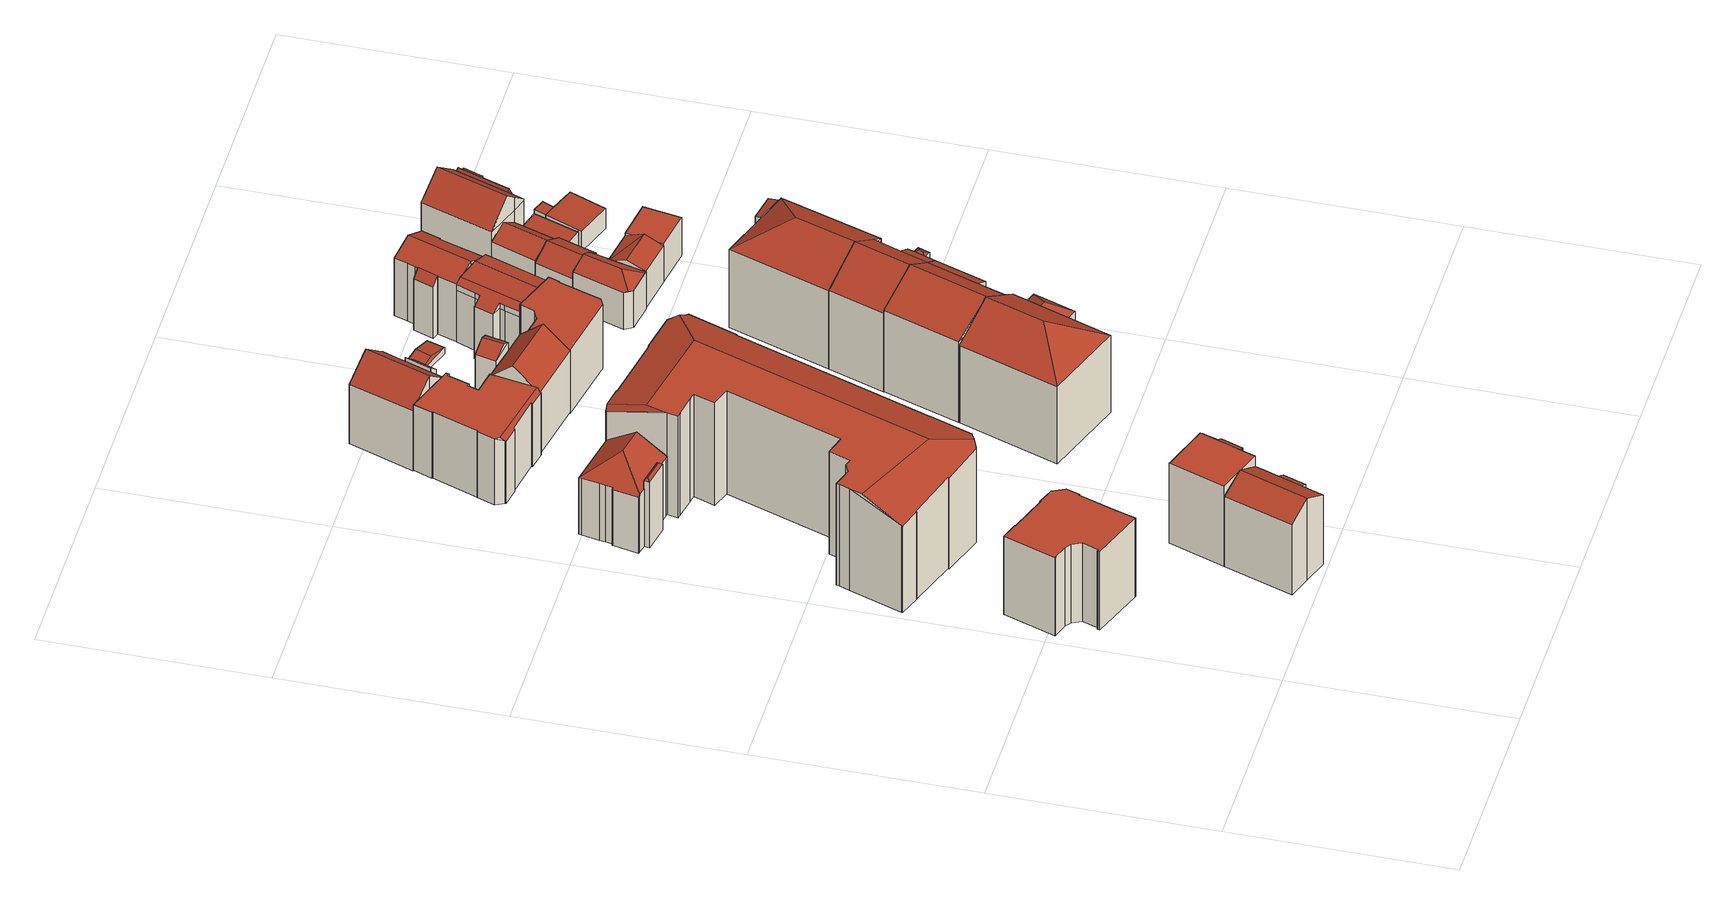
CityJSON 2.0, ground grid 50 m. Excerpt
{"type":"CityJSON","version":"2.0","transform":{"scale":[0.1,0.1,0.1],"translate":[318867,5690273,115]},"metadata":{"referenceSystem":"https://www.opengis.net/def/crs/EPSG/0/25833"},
"CityObjects":{
"building1":{"type":"Building","attributes":{"Dachtyp_tdc":"tdcPolyFlatRoof","Gemeindeschluessel":14713000,"Dachneigung":0,"QualitaetDacherkennung":33,"Geometrietyp2DReferenz":"3000","function":"31001_9998","roofType":"1000","measuredHeight":20.7},"geometry":[{"type":"MultiSurface","lod":"2","boundaries":[[[0,1,2,3]],[[1,4,5,2]],[[4,6,7,5]],[[6,8,9,7]],[[8,10,11,9]],[[10,12,13,11]],[[12,14,15,13]],[[14,16,17,15]],[[16,18,19,17]],[[18,20,21,19]],[[20,22,23,21]],[[22,24,25,23]],[[24,26,27,25]],[[26,28,29,27]],[[28,30,31,29]],[[30,32,33,31]],[[32,34,35,33]],[[34,36,37,35]],[[36,38,39,37]],[[38,40,41,39]],[[40,42,43,41]],[[42,44,45,43]],[[44,0,3,45]],[[44,42,40,38,36,34,32,30,28,26,24,22,20,18,16,14,12,10,8,6,4,1,0]],[[3,2,5,7,9,11,13,15,17,19,21,23,25,27,29,31,33,35,37,39,41,43,45]]],"semantics":{"surfaces":[{"type":"WallSurface"},{"type":"RoofSurface"},{"type":"GroundSurface"}],"values":[0,0,0,0,0,0,0,0,0,0,0,0,0,0,0,0,0,0,0,0,0,0,0,1,2]}}]},
"building2":{"type":"Building","attributes":{"Gemeindeschluessel":14713000,"Geometrietyp2DReferenz":"3000","function":"31001_9998","roofType":"9999"},"children":["building2-1","building2-2"]},
"building2-1":{"type":"BuildingPart","attributes":{"Dachtyp_tdc":"tdcPolyFlatRoof","Dachneigung":27.55,"QualitaetDacherkennung":75,"Geometrietyp2DReferenz":"3000","roofType":"2100","measuredHeight":18.4},"parents":["building2"],"geometry":[{"type":"MultiSurface","lod":"2","boundaries":[[[46,47,48,49]],[[47,50,51,48]],[[50,52,53,51]],[[52,54,55,53]],[[54,52,50,47,46]],[[48,51,53,55,49]],[[49,55,54,46]]],"semantics":{"surfaces":[{"type":"WallSurface"},{"type":"RoofSurface"},{"type":"GroundSurface"},{"type":"ClosureSurface"}],"values":[0,0,0,0,1,2,3]}}]},
"building2-2":{"type":"BuildingPart","attributes":{"Dachtyp_tdc":"tdcGableRoof","Dachneigung":28.04,"QualitaetDacherkennung":82,"Geometrietyp2DReferenz":"3000","roofType":"3100","measuredHeight":21.59},"parents":["building2"],"geometry":[{"type":"MultiSurface","lod":"2","boundaries":[[[54,56,57,55]],[[56,58,59,57]],[[58,60,61,59]],[[60,62,63,61]],[[62,64,65,63]],[[64,66,67,65]],[[66,68,69,67]],[[68,46,49,69]],[[64,62,60,58]],[[58,56,54,46,68,66,64]],[[49,55,57,59,61,63,65,67,69]],[[54,55,49,46]]],"semantics":{"surfaces":[{"type":"WallSurface"},{"type":"RoofSurface"},{"type":"GroundSurface"},{"type":"ClosureSurface"}],"values":[0,0,0,0,0,0,0,0,1,1,2,3]}}]},
"building3":{"type":"Building","attributes":{"Gemeindeschluessel":14713000,"Geometrietyp2DReferenz":"3000","function":"31001_9998","roofType":"9999"},"children":["building3-1","building3-2"]},
"building3-1":{"type":"BuildingPart","attributes":{"Dachtyp_tdc":"tdcPolyFlatRoof","Dachneigung":0,"QualitaetDacherkennung":57,"Geometrietyp2DReferenz":"3000","roofType":"1000","measuredHeight":21.14},"parents":["building3"],"geometry":[{"type":"MultiSurface","lod":"2","boundaries":[[[70,71,72,63]],[[71,73,74,72]],[[73,75,76,77,78,74]],[[79,80,67,81,82,83]],[[80,70,63,67]],[[80,79,75,73,71,70]],[[63,72,74,78,81,67]],[[83,76,75,79]],[[82,81,78,77]],[[82,77,76,83]]],"semantics":{"surfaces":[{"type":"WallSurface"},{"type":"RoofSurface"},{"type":"GroundSurface"},{"type":"ClosureSurface"}],"values":[0,0,0,0,0,1,2,0,3,3]}}]},
"building3-2":{"type":"BuildingPart","attributes":{"Dachtyp_tdc":"tdcFreeFormRoof","Dachneigung":27.36,"QualitaetDacherkennung":42,"Geometrietyp2DReferenz":"3000","roofType":"5000","measuredHeight":20.46},"parents":["building3"],"geometry":[{"type":"MultiSurface","lod":"2","boundaries":[[[77,84,85,78]],[[84,86,87,85]],[[86,88,89,87]],[[88,90,91,89]],[[90,92,93,91]],[[92,94,95,93]],[[94,96,97,95]],[[96,82,81,97]],[[98,76,83,99]],[[99,100,94,92,101,102,103,104,98]],[[77,76,98,104,84]],[[84,104,103,86]],[[86,103,102,88]],[[88,102,101,90]],[[90,101,92]],[[94,100,96]],[[96,100,99,83,82]],[[81,78,85,87,89,91,93,95,97]],[[78,81,82,77]],[[82,83,76,77]]],"semantics":{"surfaces":[{"type":"WallSurface"},{"type":"RoofSurface"},{"type":"GroundSurface"},{"type":"ClosureSurface"}],"values":[0,0,0,0,0,0,0,0,1,1,0,0,0,0,0,0,0,2,3,3]}}]},
"building4":{"type":"Building","attributes":{"Gemeindeschluessel":14713000,"Geometrietyp2DReferenz":"3000","function":"31001_9998","roofType":"9999"},"children":["building4-1","building4-2"]},
"building4-1":{"type":"BuildingPart","attributes":{"Dachtyp_tdc":"tdcHipAndGableRoof","Dachneigung":33.27,"QualitaetDacherkennung":58,"Geometrietyp2DReferenz":"3000","roofType":"5000","measuredHeight":19.42},"parents":["building4"],"geometry":[{"type":"MultiSurface","lod":"2","boundaries":[[[105,106,107,108]],[[106,109,110,107]],[[111,112,113,114]],[[112,115,116,113]],[[115,117,118,116]],[[117,119,120,118]],[[119,121,122,120]],[[121,123,124,122]],[[123,125,126,124]],[[125,127,128,126]],[[127,129,130,128]],[[129,131,132,130]],[[131,133,134,132]],[[133,105,108,134]],[[129,127,125,123,121,119,117,115,112,135]],[[112,111,136,109,106,105,133,135]],[[133,131,129,135]],[[108,107,110,137,114,113,116,118,120,122,124,126,128,130,132,134]],[[136,137,110,109]],[[111,114,137,136]]],"semantics":{"surfaces":[{"type":"WallSurface"},{"type":"RoofSurface"},{"type":"GroundSurface"},{"type":"ClosureSurface"}],"values":[0,0,0,0,0,0,0,0,0,0,0,0,0,0,1,1,1,2,3,3]}}]},
"building4-2":{"type":"BuildingPart","attributes":{"Dachtyp_tdc":"tdcFreeFormRoof","Dachneigung":44.15,"QualitaetDacherkennung":12,"Geometrietyp2DReferenz":"3000","roofType":"5000","measuredHeight":17.94},"parents":["building4"],"geometry":[{"type":"MultiSurface","lod":"2","boundaries":[[[138,110,109]],[[138,139,140,110]],[[139,141,142,140]],[[141,143,144,142]],[[143,145,111,114,144]],[[143,141,146,147]],[[141,139,138,146]],[[138,148,147,146]],[[148,145,143,147]],[[110,140,142,144,114,137]],[[136,111,145,148]],[[136,137,114,111]],[[109,136,148,138]],[[110,137,136,109]]],"semantics":{"surfaces":[{"type":"WallSurface"},{"type":"RoofSurface"},{"type":"GroundSurface"},{"type":"ClosureSurface"}],"values":[0,0,0,0,0,1,1,1,1,2,0,3,0,3]}}]},
"building5":{"type":"Building","attributes":{"name":"Schraderhaus","Dachtyp_tdc":"tdcFreeFormRoof","Gemeindeschluessel":14713000,"Dachneigung":1.92,"QualitaetDacherkennung":31,"Geometrietyp2DReferenz":"3000","function":"31001_9998","roofType":"5000","measuredHeight":27.65},"geometry":[{"type":"MultiSurface","lod":"2","boundaries":[[[149,150,151,152]],[[150,153,154,151]],[[153,155,156,154]],[[155,157,158,156]],[[157,159,160,158]],[[159,161,162,160]],[[161,163,164,162]],[[163,165,166,164]],[[165,167,168,166]],[[167,169,170,168]],[[169,171,172,170]],[[171,173,174,172]],[[173,175,176,174]],[[175,177,178,176]],[[177,179,180,178]],[[179,181,182,180]],[[181,183,184,182]],[[183,185,186,184]],[[185,187,188,186]],[[187,189,190,188]],[[189,191,192,190]],[[191,193,194,192]],[[193,195,196,194]],[[195,197,198,196]],[[197,199,200,198]],[[199,201,202,200]],[[201,203,204,202]],[[203,205,206,204]],[[205,207,208,206]],[[207,209,210,208]],[[209,211,212,210]],[[211,213,214,212]],[[213,215,216,214]],[[215,217,218,216]],[[217,219,220,218]],[[219,221,222,220]],[[221,223,224,222]],[[223,225,226,224]],[[225,227,228,226]],[[227,149,152,228]],[[229,187,185,230,231]],[[232,233,199,197,195,193,191,189,229,231]],[[209,207,205,203,201,233,232,234,235,215,213,211]],[[234,236,153,150,149,227,225,223,221,219,217,235]],[[179,177,175,173,171,169,167,165,163,161,159,157,155,236,234,232,231,230,183,181]],[[217,215,235]],[[155,153,236]],[[185,183,230]],[[189,187,229]],[[201,199,233]],[[152,151,154,156,158,160,162,164,166,168,170,172,174,176,178,180,182,184,186,188,190,192,194,196,198,200,202,204,206,208,210,212,214,216,218,220,222,224,226,228]]],"semantics":{"surfaces":[{"type":"WallSurface"},{"type":"RoofSurface"},{"type":"GroundSurface"}],"values":[0,0,0,0,0,0,0,0,0,0,0,0,0,0,0,0,0,0,0,0,0,0,0,0,0,0,0,0,0,0,0,0,0,0,0,0,0,0,0,0,1,1,1,1,1,0,0,0,0,0,2]}}]},
"building6":{"type":"Building","attributes":{"Dachtyp_tdc":"tdcFreeFormRoof","Gemeindeschluessel":14713000,"Dachneigung":0.686,"QualitaetDacherkennung":40,"Geometrietyp2DReferenz":"3000","function":"31001_9998","roofType":"5000","measuredHeight":17.53},"geometry":[{"type":"MultiSurface","lod":"2","boundaries":[[[237,238,239,240]],[[238,241,242,239]],[[241,243,244,242]],[[243,245,246,244]],[[245,247,248,246]],[[247,249,250,248]],[[249,251,252,250]],[[251,253,254,252]],[[253,255,256,254]],[[255,257,258,256]],[[257,259,260,258]],[[259,261,262,260]],[[261,263,264,262]],[[263,265,266,264]],[[265,267,268,266]],[[267,269,270,268]],[[269,271,272,270]],[[271,273,274,272]],[[273,275,276,274]],[[275,277,278,276]],[[275,273,271,269,267,265,263,261,279,280]],[[281,245,282]],[[279,259,257,255,253,251,249,247,281,282,243,241,238,237,277,280]],[[245,243,282]],[[247,245,281]],[[277,275,280]],[[261,259,279]],[[278,240,239,242,244,246,248,250,252,254,256,258,260,262,264,266,268,270,272,274,276]],[[277,237,240,278]]],"semantics":{"surfaces":[{"type":"WallSurface"},{"type":"RoofSurface"},{"type":"GroundSurface"}],"values":[0,0,0,0,0,0,0,0,0,0,0,0,0,0,0,0,0,0,0,0,1,1,1,0,0,0,0,2,0]}}]},
"building7":{"type":"Building","attributes":{"Gemeindeschluessel":14713000,"Geometrietyp2DReferenz":"3000","function":"31001_9998","roofType":"9999"},"children":["building7-1","building7-2"]},
"building7-1":{"type":"BuildingPart","attributes":{"Dachtyp_tdc":"tdcPolyFlatRoof","Dachneigung":39.67,"QualitaetDacherkennung":71,"Geometrietyp2DReferenz":"3000","roofType":"2100","measuredHeight":16.92},"parents":["building7"],"geometry":[{"type":"MultiSurface","lod":"2","boundaries":[[[283,284,285,286,287]],[[288,289,290,291,292]],[[289,293,294,290]],[[293,283,287,294]],[[293,289,288,295,284,283]],[[287,286,296,291,290,294]],[[297,285,284,295]],[[297,296,286,285]],[[292,297,295,288]],[[292,291,296,297]]],"semantics":{"surfaces":[{"type":"WallSurface"},{"type":"RoofSurface"},{"type":"GroundSurface"},{"type":"ClosureSurface"}],"values":[0,0,0,0,1,2,0,3,0,3]}}]},
"building7-2":{"type":"BuildingPart","attributes":{"Dachtyp_tdc":"tdcGableRoof","Dachneigung":39.26,"QualitaetDacherkennung":63,"Geometrietyp2DReferenz":"3000","roofType":"3100","measuredHeight":20.82},"parents":["building7"],"geometry":[{"type":"MultiSurface","lod":"2","boundaries":[[[298,299,300,301]],[[299,302,303,300]],[[302,304,305,303]],[[304,306,291,305]],[[306,292,291]],[[285,307,308,286]],[[307,309,310,308]],[[309,311,312,310]],[[311,313,314,312]],[[313,315,316,314]],[[315,298,301,316]],[[311,309,307,285,297,292,306,304,302,299,298]],[[298,315,313,311]],[[301,300,303,305,291,296,286,308,310,312,314,316]],[[296,291,292,297]],[[285,286,296,297]]],"semantics":{"surfaces":[{"type":"WallSurface"},{"type":"RoofSurface"},{"type":"GroundSurface"},{"type":"ClosureSurface"}],"values":[0,0,0,0,0,0,0,0,0,0,0,1,1,2,3,3]}}]},
"building8":{"type":"Building","attributes":{"Dachtyp_tdc":"tdcFreeFormRoof","Gemeindeschluessel":14713000,"Dachneigung":39.76,"QualitaetDacherkennung":45,"Geometrietyp2DReferenz":"3000","function":"31001_9998","roofType":"5000","measuredHeight":21.15},"geometry":[{"type":"MultiSurface","lod":"2","boundaries":[[[317,318,319,320]],[[318,321,322,319]],[[321,323,324,322]],[[323,325,326,324]],[[325,327,328,326]],[[327,329,330,328]],[[329,331,332,330]],[[331,333,334,332]],[[333,317,320,334]],[[335,336,318,317]],[[337,338,339,340,341,342,343,336,335]],[[318,336,343,321]],[[321,343,342,323]],[[323,342,341,325]],[[325,341,340,327]],[[327,340,339,329]],[[329,339,338,331]],[[331,338,337,333]],[[333,337,335,317]],[[320,319,322,324,326,328,330,332,334]]],"semantics":{"surfaces":[{"type":"WallSurface"},{"type":"RoofSurface"},{"type":"GroundSurface"}],"values":[0,0,0,0,0,0,0,0,0,1,1,0,0,0,0,0,0,0,0,2]}}]},
"building9":{"type":"Building","attributes":{"Dachtyp_tdc":"tdcGableRoof","Gemeindeschluessel":14713000,"Dachneigung":28.34,"QualitaetDacherkennung":38,"Geometrietyp2DReferenz":"3000","function":"31001_9998","roofType":"3100","measuredHeight":19.61},"geometry":[{"type":"MultiSurface","lod":"2","boundaries":[[[344,345,346,347]],[[345,348,349,346]],[[348,350,351,349]],[[350,344,347,351]],[[348,345,352]],[[344,350,353]],[[345,344,353,352]],[[350,348,352,353]],[[347,346,349,351]]],"semantics":{"surfaces":[{"type":"WallSurface"},{"type":"RoofSurface"},{"type":"GroundSurface"}],"values":[0,0,0,0,0,0,1,1,2]}}]},
"building10":{"type":"Building","attributes":{"name":"125. Schule","Gemeindeschluessel":14713000,"Geometrietyp2DReferenz":"3000","function":"31001_3021","roofType":"9999"},"children":["building10-1","building10-2","building10-3"]},
"building10-1":{"type":"BuildingPart","attributes":{"Dachtyp_tdc":"tdcGableRoof","Dachneigung":26.14,"QualitaetDacherkennung":49,"Geometrietyp2DReferenz":"3000","roofType":"3100","measuredHeight":26.4},"parents":["building10"],"geometry":[{"type":"MultiSurface","lod":"2","boundaries":[[[354,355,356,357,358]],[[359,360,361,362,363]],[[360,364,365,361]],[[360,359,366,367,368]],[[369,370,371,368,367,372]],[[360,368,371,364]],[[354,373,370,369,355]],[[365,358,357,362,361]],[[358,365,364,354]],[[363,374,359]],[[363,362,357,356]],[[363,356,355,374]],[[373,371,370]],[[364,371,373,354]],[[374,366,359]],[[355,369,372,367,366,374]]],"semantics":{"surfaces":[{"type":"WallSurface"},{"type":"RoofSurface"},{"type":"GroundSurface"},{"type":"ClosureSurface"}],"values":[0,0,0,1,1,0,0,2,3,0,3,3,0,3,0,3]}}]},
"building10-2":{"type":"BuildingPart","attributes":{"Dachtyp_tdc":"tdcPolyFlatRoof","Dachneigung":27.34,"QualitaetDacherkennung":75,"Geometrietyp2DReferenz":"3000","roofType":"2100","measuredHeight":22.19},"parents":["building10"],"geometry":[{"type":"MultiSurface","lod":"2","boundaries":[[[375,373,354,358,376]],[[371,377,378,365,364]],[[377,375,376,378]],[[377,371,373,375]],[[376,358,365,378]],[[364,365,358,354]],[[371,364,354,373]]],"semantics":{"surfaces":[{"type":"WallSurface"},{"type":"RoofSurface"},{"type":"GroundSurface"},{"type":"ClosureSurface"}],"values":[0,0,0,1,2,3,3]}}]},
"building10-3":{"type":"BuildingPart","attributes":{"Dachtyp_tdc":"tdcFreeFormRoof","Dachneigung":31.64,"QualitaetDacherkennung":58,"Geometrietyp2DReferenz":"3000","roofType":"5000","measuredHeight":26.5},"parents":["building10"],"geometry":[{"type":"MultiSurface","lod":"2","boundaries":[[[379,380,381,382]],[[380,383,384,381]],[[383,363,362,384]],[[356,385,386,357]],[[385,379,382,386]],[[363,383,380,387,388,366,374]],[[387,380,379]],[[388,387,379,385,369,372,367]],[[356,355,369,385]],[[382,381,384,362,357,386]],[[356,357,362,363]],[[388,367,366]],[[374,355,356,363]],[[355,374,366,367,372,369]]],"semantics":{"surfaces":[{"type":"WallSurface"},{"type":"RoofSurface"},{"type":"GroundSurface"},{"type":"ClosureSurface"}],"values":[0,0,0,0,0,1,1,1,0,2,3,0,3,3]}}]},
"building11":{"type":"Building","attributes":{"Dachtyp_tdc":"tdcPolyFlatRoof","Gemeindeschluessel":14713000,"Dachneigung":0,"QualitaetDacherkennung":28,"Geometrietyp2DReferenz":"3000","function":"31001_9998","roofType":"1000","measuredHeight":16.68},"geometry":[{"type":"MultiSurface","lod":"2","boundaries":[[[389,390,391,392]],[[390,393,394,391]],[[393,395,396,394]],[[395,397,398,396]],[[397,399,400,398]],[[399,401,402,400]],[[401,403,404,402]],[[403,405,406,404]],[[405,407,408,406]],[[407,409,410,408]],[[409,411,412,410]],[[411,413,414,412]],[[413,415,416,414]],[[415,417,418,416]],[[417,389,392,418]],[[417,415,413,411,409,407,405,403,401,399,397,395,393,390,389]],[[392,391,394,396,398,400,402,404,406,408,410,412,414,416,418]]],"semantics":{"surfaces":[{"type":"WallSurface"},{"type":"RoofSurface"},{"type":"GroundSurface"}],"values":[0,0,0,0,0,0,0,0,0,0,0,0,0,0,0,1,2]}}]},
"building12":{"type":"Building","attributes":{"Dachtyp_tdc":"tdcHipAndGableRoof","Gemeindeschluessel":14713000,"Dachneigung":13.65,"QualitaetDacherkennung":42,"Geometrietyp2DReferenz":"3000","function":"31001_9998","roofType":"5000","measuredHeight":2.48},"geometry":[{"type":"MultiSurface","lod":"2","boundaries":[[[419,420,421,422]],[[420,423,424,421]],[[423,425,426,424]],[[425,419,422,426]],[[423,420,427]],[[419,425,428]],[[420,419,428,427]],[[425,423,427,428]],[[422,421,424,426]]],"semantics":{"surfaces":[{"type":"WallSurface"},{"type":"RoofSurface"},{"type":"GroundSurface"}],"values":[0,0,0,0,1,0,1,1,2]}}]},
"building13":{"type":"Building","attributes":{"name":"125. Schule","Dachtyp_tdc":"tdcFreeFormRoof","Gemeindeschluessel":14713000,"Dachneigung":28.66,"QualitaetDacherkennung":83,"Geometrietyp2DReferenz":"3000","function":"31001_3021","roofType":"5000","measuredHeight":6.6},"geometry":[{"type":"MultiSurface","lod":"2","boundaries":[[[429,430,431,432]],[[430,433,434,431]],[[433,435,436,434]],[[435,429,432,436]],[[437,438,435,433]],[[437,433,430]],[[438,437,430,429]],[[438,429,435]],[[432,431,434,436]]],"semantics":{"surfaces":[{"type":"WallSurface"},{"type":"RoofSurface"},{"type":"GroundSurface"}],"values":[0,0,0,0,1,1,1,1,2]}}]},
"building14":{"type":"Building","attributes":{"name":"Wilhelm-Busch-Schule","Gemeindeschluessel":14713000,"Geometrietyp2DReferenz":"3000","function":"31001_3021","roofType":"9999"},"children":["building14-1","building14-2","building14-3","building14-4","building14-5"]},
"building14-1":{"type":"BuildingPart","attributes":{"Dachtyp_tdc":"tdcFreeFormRoof","Dachneigung":19.05,"QualitaetDacherkennung":22,"Geometrietyp2DReferenz":"3000","roofType":"5000","measuredHeight":20.87},"parents":["building14"],"geometry":[{"type":"MultiSurface","lod":"2","boundaries":[[[439,440,441,442]],[[440,443,444,441]],[[443,445,446,444]],[[447,445,443]],[[448,447,443,440]],[[448,440,439]],[[447,448,439,445]],[[442,441,444,446]],[[442,446,445,439]]],"semantics":{"surfaces":[{"type":"WallSurface"},{"type":"RoofSurface"},{"type":"GroundSurface"},{"type":"ClosureSurface"}],"values":[0,0,0,1,1,1,1,2,3]}}]},
"building14-2":{"type":"BuildingPart","attributes":{"Dachtyp_tdc":"tdcPolyFlatRoof","Dachneigung":17.62,"QualitaetDacherkennung":56,"Geometrietyp2DReferenz":"3000","roofType":"2100","measuredHeight":20.85},"parents":["building14"],"geometry":[{"type":"MultiSurface","lod":"2","boundaries":[[[449,450,451,452,453]],[[450,454,455,451]],[[454,456,457,458,455]],[[456,454,450,449]],[[452,451,455,458]],[[453,457,456,449]],[[453,452,458,457]]],"semantics":{"surfaces":[{"type":"WallSurface"},{"type":"RoofSurface"},{"type":"GroundSurface"},{"type":"ClosureSurface"}],"values":[0,0,0,1,2,0,3]}}]},
"building14-3":{"type":"BuildingPart","attributes":{"Dachtyp_tdc":"tdcGableRoof","Dachneigung":30.92,"QualitaetDacherkennung":77,"Geometrietyp2DReferenz":"3000","roofType":"3100","measuredHeight":26.82},"parents":["building14"],"geometry":[{"type":"MultiSurface","lod":"2","boundaries":[[[459,460,461,462]],[[460,463,464,465,461]],[[466,467,468,469,470]],[[471,472,473,474,475]],[[460,474,473,463]],[[459,475,474,460]],[[466,472,471,467]],[[468,462,461,465,469]],[[462,468,467,459]],[[476,464,463]],[[470,469,465,464]],[[470,464,476,466]],[[467,471,475,459]],[[473,472,477,476,463]],[[466,476,477,472]]],"semantics":{"surfaces":[{"type":"WallSurface"},{"type":"RoofSurface"},{"type":"GroundSurface"},{"type":"ClosureSurface"}],"values":[0,0,0,1,1,0,0,2,3,0,3,3,3,0,3]}}]},
"building14-4":{"type":"BuildingPart","attributes":{"Dachtyp_tdc":"tdcPolyFlatRoof","Dachneigung":27.33,"QualitaetDacherkennung":81,"Geometrietyp2DReferenz":"3000","roofType":"2100","measuredHeight":22.42},"parents":["building14"],"geometry":[{"type":"MultiSurface","lod":"2","boundaries":[[[471,478,479,468,467]],[[478,480,442,479]],[[480,439,442]],[[481,377,482,446,445]],[[377,475,459,462,482]],[[377,481,480,478,471,475]],[[462,468,479,442,446,482]],[[467,468,462,459]],[[471,467,459,475]],[[445,439,480,481]],[[445,446,442,439]]],"semantics":{"surfaces":[{"type":"WallSurface"},{"type":"RoofSurface"},{"type":"GroundSurface"},{"type":"ClosureSurface"}],"values":[0,0,0,0,0,1,2,3,3,0,3]}}]},
"building14-5":{"type":"BuildingPart","attributes":{"Dachtyp_tdc":"tdcFreeFormRoof","Dachneigung":31.74,"QualitaetDacherkennung":64,"Geometrietyp2DReferenz":"3000","roofType":"5000","measuredHeight":26.76},"parents":["building14"],"geometry":[{"type":"MultiSurface","lod":"2","boundaries":[[[457,483,484,458]],[[483,485,486,484]],[[485,470,469,486]],[[464,487,488,465]],[[487,453,452,488]],[[489,477,472,485,483]],[[483,457,453,487,489]],[[477,489,487,464,476]],[[485,472,466,470]],[[458,484,486,469,465,488,452]],[[465,469,470,464]],[[458,452,453,457]],[[470,466,476,464]],[[466,472,477,476]]],"semantics":{"surfaces":[{"type":"WallSurface"},{"type":"RoofSurface"},{"type":"GroundSurface"},{"type":"ClosureSurface"}],"values":[0,0,0,0,0,1,1,1,0,2,3,3,3,3]}}]},
"building15":{"type":"Building","attributes":{"Dachtyp_tdc":"tdcFreeFormRoof","Gemeindeschluessel":14713000,"Dachneigung":4.73,"QualitaetDacherkennung":77,"Geometrietyp2DReferenz":"3000","function":"31001_9998","roofType":"5000","measuredHeight":16.73},"geometry":[{"type":"MultiSurface","lod":"2","boundaries":[[[490,491,492,493]],[[491,494,495,492]],[[494,496,497,495]],[[496,498,499,497]],[[498,500,501,499]],[[500,502,503,501]],[[502,504,505,503]],[[504,506,507,505]],[[506,508,509,507]],[[508,510,511,509]],[[510,512,513,511]],[[512,514,515,513]],[[514,516,517,515]],[[516,518,519,517]],[[518,520,521,519]],[[520,522,523,521]],[[522,524,525,523]],[[524,526,527,525]],[[526,490,493,527]],[[528,529,530,531,532,533,534,496,494,535,536,537,538]],[[539,540,541,542,543,544]],[[545,541,540,528,538]],[[522,545,538,524]],[[520,542,541,545,522]],[[514,539,544,516]],[[516,544,543,518]],[[518,543,542,520]],[[512,540,539,514]],[[510,528,540,512]],[[524,538,537,526]],[[526,537,536,490]],[[490,536,535,491]],[[491,535,494]],[[498,534,533,500]],[[496,534,498]],[[500,533,532,502]],[[502,532,531,504]],[[504,531,530,506]],[[506,530,529,508]],[[508,529,528,510]],[[493,492,495,497,499,501,503,505,507,509,511,513,515,517,519,521,523,525,527]]],"semantics":{"surfaces":[{"type":"WallSurface"},{"type":"RoofSurface"},{"type":"GroundSurface"}],"values":[0,0,0,0,0,0,0,0,0,0,0,0,0,0,0,0,0,0,0,1,1,1,0,0,0,0,0,0,0,0,0,0,0,0,0,0,0,0,0,0,2]}}]},
"building16":{"type":"Building","attributes":{"Dachtyp_tdc":"tdcFreeFormRoof","Gemeindeschluessel":14713000,"Dachneigung":25.07,"QualitaetDacherkennung":60,"Geometrietyp2DReferenz":"3000","function":"31001_9998","roofType":"5000","measuredHeight":11.61},"geometry":[{"type":"MultiSurface","lod":"2","boundaries":[[[546,547,548,549]],[[547,550,551,548]],[[550,552,553,551]],[[552,554,555,553]],[[554,556,557,555]],[[556,558,559,557]],[[558,546,549,559]],[[547,560,561,562]],[[558,556,554,563,561,560,546]],[[561,563,552,550,562]],[[547,546,560]],[[554,552,563]],[[550,547,562]],[[549,548,551,553,555,557,559]]],"semantics":{"surfaces":[{"type":"WallSurface"},{"type":"RoofSurface"},{"type":"GroundSurface"}],"values":[0,0,0,0,0,0,0,1,1,1,0,0,0,2]}}]},
"building17":{"type":"Building","attributes":{"Gemeindeschluessel":14713000,"Geometrietyp2DReferenz":"3000","function":"31001_9998","roofType":"9999"},"children":["building17-1","building17-2"]},
"building17-1":{"type":"BuildingPart","attributes":{"Dachtyp_tdc":"tdcGableRoof","Dachneigung":25.26,"QualitaetDacherkennung":75,"Geometrietyp2DReferenz":"3000","roofType":"3100","measuredHeight":17.7},"parents":["building17"],"geometry":[{"type":"MultiSurface","lod":"2","boundaries":[[[564,565,566,567]],[[565,568,569,566]],[[568,570,571,569]],[[570,572,573,571]],[[572,574,575,573]],[[574,576,577,575]],[[576,578,579,577]],[[578,580,581,579]],[[580,582,583,581]],[[584,585,586,587]],[[585,588,589,586]],[[588,590,591,589]],[[590,592,593,591]],[[592,594,595,593]],[[594,596,597,595]],[[596,598,599,597]],[[598,564,567,599]],[[594,592,590,588,585,584,582,580,578,576]],[[576,574,572,570,568,565,564,598,596,594]],[[567,566,569,571,573,575,577,579,581,583,587,586,589,591,593,595,597,599]],[[587,583,582,584]]],"semantics":{"surfaces":[{"type":"WallSurface"},{"type":"RoofSurface"},{"type":"GroundSurface"},{"type":"ClosureSurface"}],"values":[0,0,0,0,0,0,0,0,0,0,0,0,0,0,0,0,0,1,1,2,3]}}]},
"building17-2":{"type":"BuildingPart","attributes":{"Dachtyp_tdc":"tdcPolyFlatRoof","Dachneigung":47.22,"QualitaetDacherkennung":54,"Geometrietyp2DReferenz":"3000","roofType":"2100","measuredHeight":15.46},"parents":["building17"],"geometry":[{"type":"MultiSurface","lod":"2","boundaries":[[[600,601,586,602]],[[601,603,584,587,586]],[[604,605,606,583,582]],[[605,600,602,606]],[[605,604,603,601,600]],[[602,586,587,583,606]],[[604,582,584,603]],[[582,583,587,584]]],"semantics":{"surfaces":[{"type":"WallSurface"},{"type":"RoofSurface"},{"type":"GroundSurface"},{"type":"ClosureSurface"}],"values":[0,0,0,0,1,2,0,3]}}]},
"building18":{"type":"Building","attributes":{"Dachtyp_tdc":"tdcFreeFormRoof","Gemeindeschluessel":14713000,"Dachneigung":21.92,"QualitaetDacherkennung":62,"Geometrietyp2DReferenz":"3000","function":"31001_9998","roofType":"5000","measuredHeight":11.35},"geometry":[{"type":"MultiSurface","lod":"2","boundaries":[[[607,608,609,610]],[[608,611,612,609]],[[611,613,614,612]],[[613,607,610,614]],[[607,615,608]],[[615,607,616]],[[611,615,616,613]],[[611,608,615]],[[607,613,616]],[[610,609,612,614]]],"semantics":{"surfaces":[{"type":"WallSurface"},{"type":"RoofSurface"},{"type":"GroundSurface"}],"values":[0,0,0,0,1,1,1,0,0,2]}}]},
"building19":{"type":"Building","attributes":{"Dachtyp_tdc":"tdcGableRoof","Gemeindeschluessel":14713000,"Dachneigung":35.87,"QualitaetDacherkennung":48,"Geometrietyp2DReferenz":"3000","function":"31001_9998","roofType":"3100","measuredHeight":11.04},"geometry":[{"type":"MultiSurface","lod":"2","boundaries":[[[617,618,619,620]],[[618,621,622,619]],[[621,623,624,622]],[[623,625,626,624]],[[625,627,628,626]],[[627,629,630,628]],[[629,617,620,630]],[[625,623,621,618,617]],[[617,629,627,625]],[[620,619,622,624,626,628,630]]],"semantics":{"surfaces":[{"type":"WallSurface"},{"type":"RoofSurface"},{"type":"GroundSurface"}],"values":[0,0,0,0,0,0,0,1,1,2]}}]},
"building20":{"type":"Building","attributes":{"Dachtyp_tdc":"tdcGableRoof","Gemeindeschluessel":14713000,"Dachneigung":35.56,"QualitaetDacherkennung":53,"Geometrietyp2DReferenz":"3000","function":"31001_9998","roofType":"3100","measuredHeight":10.99},"geometry":[{"type":"MultiSurface","lod":"2","boundaries":[[[631,632,633,634]],[[632,635,636,633]],[[635,637,638,636]],[[637,631,634,638]],[[635,632,639]],[[631,637,640]],[[632,631,640,639]],[[637,635,639,640]],[[634,633,636,638]]],"semantics":{"surfaces":[{"type":"WallSurface"},{"type":"RoofSurface"},{"type":"GroundSurface"}],"values":[0,0,0,0,0,0,1,1,2]}}]},
"building21":{"type":"Building","attributes":{"Dachtyp_tdc":"tdcPolyFlatRoof","Gemeindeschluessel":14713000,"Dachneigung":0,"QualitaetDacherkennung":69,"Geometrietyp2DReferenz":"3000","function":"31001_9998","roofType":"1000","measuredHeight":10.15},"geometry":[{"type":"MultiSurface","lod":"2","boundaries":[[[641,642,612,643]],[[642,644,609,612]],[[644,645,646,609]],[[645,647,648,646]],[[647,641,643,648]],[[647,645,644,642,641]],[[643,612,609,646,648]]],"semantics":{"surfaces":[{"type":"WallSurface"},{"type":"RoofSurface"},{"type":"GroundSurface"}],"values":[0,0,0,0,0,1,2]}}]},
"building22":{"type":"Building","attributes":{"Dachtyp_tdc":"tdcPolyFlatRoof","Gemeindeschluessel":14713000,"Dachneigung":5.67,"QualitaetDacherkennung":67,"Geometrietyp2DReferenz":"3000","function":"31001_9998","roofType":"2100","measuredHeight":4.86},"geometry":[{"type":"MultiSurface","lod":"2","boundaries":[[[649,650,651,652]],[[650,653,654,651]],[[653,655,656,654]],[[655,657,658,656]],[[657,649,652,658]],[[657,655,653,650,649]],[[652,651,654,656,658]]],"semantics":{"surfaces":[{"type":"WallSurface"},{"type":"RoofSurface"},{"type":"GroundSurface"}],"values":[0,0,0,0,0,1,2]}}]},
"building23":{"type":"Building","attributes":{"Gemeindeschluessel":14713000,"Geometrietyp2DReferenz":"3000","function":"31001_9998","roofType":"9999"},"children":["building23-1","building23-2","building23-3"]},
"building23-1":{"type":"BuildingPart","attributes":{"Dachtyp_tdc":"tdcGableRoof","Dachneigung":42.86,"QualitaetDacherkennung":58,"Geometrietyp2DReferenz":"3000","roofType":"3100","measuredHeight":17.01},"parents":["building23"],"geometry":[{"type":"MultiSurface","lod":"2","boundaries":[[[659,660,661,662]],[[662,661,663,664]],[[665,666,667,668]],[[669,670,666,665]],[[668,667,660,659]],[[664,663,670,669]],[[671,672,673,674,675,676]],[[669,665,672,671,677]],[[665,668,673,672]],[[668,659,674,673]],[[659,662,675,674]],[[662,664,678,676,675]],[[670,663,661,660,667,666]],[[677,678,664,669]],[[677,671,676,678]]],"semantics":{"surfaces":[{"type":"RoofSurface"},{"type":"WallSurface"},{"type":"GroundSurface"},{"type":"ClosureSurface"}],"values":[0,1,1,1,1,1,2,1,1,1,1,1,0,1,3]}}]},
"building23-2":{"type":"BuildingPart","attributes":{"Dachtyp_tdc":"tdcPolyFlatRoof","Dachneigung":11.38,"QualitaetDacherkennung":64,"Geometrietyp2DReferenz":"3000","roofType":"2100","measuredHeight":10.29},"parents":["building23"],"geometry":[{"type":"MultiSurface","lod":"2","boundaries":[[[679,680,681,682]],[[680,683,684,681]],[[683,685,686,684]],[[687,679,682,688]],[[687,685,683,680,679]],[[682,681,684,686,688]],[[688,686,685,687]]],"semantics":{"surfaces":[{"type":"WallSurface"},{"type":"RoofSurface"},{"type":"GroundSurface"},{"type":"ClosureSurface"}],"values":[0,0,0,0,1,2,3]}}]},
"building23-3":{"type":"BuildingPart","attributes":{"Dachtyp_tdc":"tdcFreeFormRoof","Dachneigung":70.08,"QualitaetDacherkennung":25,"Geometrietyp2DReferenz":"3000","roofType":"5000","measuredHeight":12.51},"parents":["building23"],"geometry":[{"type":"MultiSurface","lod":"2","boundaries":[[[678,689,687,688,676]],[[690,677,671,691]],[[692,677,690]],[[693,692,690,689]],[[693,689,678]],[[692,693,678,677]],[[676,688,686,691,671]],[[691,686,685,687,689,690]],[[686,688,687,685]],[[676,671,677,678]]],"semantics":{"surfaces":[{"type":"WallSurface"},{"type":"RoofSurface"},{"type":"GroundSurface"},{"type":"ClosureSurface"}],"values":[0,0,1,1,1,1,2,0,3,3]}}]},
"building24":{"type":"Building","attributes":{"Gemeindeschluessel":14713000,"Geometrietyp2DReferenz":"3000","function":"31001_9998","roofType":"9999"},"children":["building24-1","building24-2"]},
"building24-1":{"type":"BuildingPart","attributes":{"Dachtyp_tdc":"tdcPolyFlatRoof","Dachneigung":2.85,"QualitaetDacherkennung":83,"Geometrietyp2DReferenz":"3000","roofType":"2100","measuredHeight":5.66},"parents":["building24"],"geometry":[{"type":"MultiSurface","lod":"2","boundaries":[[[694,695,696,697]],[[695,698,699,696]],[[698,700,701,699]],[[700,702,703,701]],[[704,694,697,705]],[[704,702,700,698,695,694]],[[697,696,699,701,703,705]],[[704,705,703,702]]],"semantics":{"surfaces":[{"type":"WallSurface"},{"type":"RoofSurface"},{"type":"GroundSurface"},{"type":"ClosureSurface"}],"values":[0,0,0,0,0,1,2,3]}}]},
"building24-2":{"type":"BuildingPart","attributes":{"Dachtyp_tdc":"tdcPolyFlatRoof","Dachneigung":3.67,"QualitaetDacherkennung":60,"Geometrietyp2DReferenz":"3000","roofType":"2100","measuredHeight":5.84},"parents":["building24"],"geometry":[{"type":"MultiSurface","lod":"2","boundaries":[[[706,704,705,707]],[[702,708,709,703]],[[708,706,707,709]],[[708,702,704,706]],[[707,705,703,709]],[[704,702,703,705]]],"semantics":{"surfaces":[{"type":"WallSurface"},{"type":"RoofSurface"},{"type":"GroundSurface"},{"type":"ClosureSurface"}],"values":[0,0,0,1,2,3]}}]}
},
"vertices":[
[185,392,224],[172,353,224],[172,353,17],[185,392,17],[170,354,224],[170,354,17],[49,397,224],[49,397,17],[50,401,224],[50,401,17],[51,403,224],[51,403,17],[55,402,224],[55,402,17],[68,438,224],[68,438,17],[57,460,224],[57,460,17],[44,469,224],[44,469,17],[11,480,224],[11,480,17],[8,481,224],[8,481,17],[49,599,224],[49,599,17],[49,600,224],[49,600,17],[88,586,224],[88,586,17],[88,585,224],[88,585,17],[176,554,224],[176,554,17],[176,556,224],[176,556,17],[214,542,224],[214,542,17],[228,513,224],[228,513,17],[218,483,224],[218,483,17],[216,484,224],[216,484,17],[184,392,224],[184,392,17],
[415,152,202],[401,111,202],[401,111,18],[415,152,18],[417,105,193],[417,105,18],[399,53,193],[399,53,18],[382,57,202],[382,57,18],
[364,7,202],[364,7,18],[308,26,234],[308,26,18],[254,44,203],[254,44,18],[309,201,203],[309,201,18],[363,182,234],[363,182,18],[419,164,202],[419,164,18],[418,161,202],[418,161,18],
[309,201,229],[354,329,229],[354,329,18],[358,327,229],[358,327,18],[464,291,229],[464,291,220],[464,291,212],[464,291,18],[433,204,229],[419,164,229],[433,204,18],[433,204,212],[433,204,220],
[473,288,212],[473,288,18],[471,284,212],[471,284,18],[462,254,212],[462,254,18],[472,251,212],[472,251,18],[476,249,212],[476,249,18],[458,200,212],[458,200,18],[448,200,212],[448,200,18],[469,290,223],[438,203,223],[448,200,217],[472,251,214],[462,254,220],[471,284,220],[473,288,220],
[195,1345,167],[189,1346,167],[189,1346,15],[195,1345,15],[146,1354,166],[146,1354,15],[83,1365,166],[63,1369,166],[63,1369,15],[83,1365,15],[58,1370,163],[58,1370,15],[69,1427,162],[69,1427,15],[69,1429,162],[69,1429,15],[74,1429,165],[74,1429,15],[77,1445,165],[77,1445,15],[79,1458,165],[79,1458,15],[87,1498,164],[87,1498,15],[88,1504,164],[88,1504,15],[220,1479,164],[220,1479,15],[207,1412,209],[207,1412,15],[143,1424,209],[83,1366,166],[83,1366,15],
[146,1354,188],[145,1347,188],[145,1347,15],[143,1341,188],[143,1341,15],[81,1353,188],[81,1353,15],[83,1365,188],[138,1349,194],[89,1358,194],[83,1366,188],
[9,802,241],[9,803,241],[9,803,13],[9,802,13],[9,804,242],[9,804,13],[51,924,282],[51,924,13],[60,948,282],[60,948,13],[62,955,282],[62,955,13],[103,941,283],[103,941,13],[121,951,284],[121,951,13],[138,945,284],[138,945,13],[155,994,284],[155,994,13],[197,980,286],[197,980,13],[289,1244,286],[289,1244,13],[247,1258,284],[247,1258,13],[264,1307,284],[264,1307,13],[247,1310,284],[247,1310,13],[200,1319,282],[200,1319,13],[190,1321,282],[190,1321,13],[195,1345,282],[195,1345,13],[220,1479,239],[220,1479,13],[220,1481,238],[220,1481,13],[270,1472,254],[270,1472,13],[270,1470,254],[270,1470,13],[422,1441,258],[422,1441,13],[422,1443,258],[422,1443,13],[511,1425,260],[511,1425,13],[512,1423,261],[512,1423,13],[532,1389,264],[532,1389,13],[535,1386,263],[535,1386,13],[496,1275,263],[496,1275,13],[494,1276,263],[494,1276,13],[338,828,263],[338,828,13],[339,827,263],[339,827,13],[305,731,263],[305,731,13],[302,730,264],[302,730,13],[266,713,261],[266,713,13],[264,712,260],[264,712,13],[168,745,253],[168,745,13],[169,747,254],[169,747,13],[57,786,245],[57,786,13],[57,785,244],[57,785,13],[227,1480,253],[196,1352,282],[210,1393,282],[427,1347,289],[524,1402,267],[238,804,289],[284,721,268],[41,895,282],
[154,1735,187],[155,1734,187],[155,1734,12],[154,1735,12],[193,1838,186],[193,1838,12],[191,1839,186],[191,1839,12],[207,1883,184],[207,1883,12],[322,1843,185],[322,1843,12],[320,1836,185],[320,1836,12],[315,1838,185],[315,1838,12],[298,1788,186],[298,1788,12],[293,1790,186],[293,1790,12],[284,1765,186],[284,1765,12],[339,1755,186],[339,1755,12],[318,1645,180],[318,1645,12],[318,1642,176],[318,1642,12],[278,1649,176],[278,1649,12],[278,1652,179],[278,1652,12],[193,1667,178],[193,1667,12],[192,1665,175],[192,1665,12],[150,1673,175],[150,1673,12],[150,1675,177],[150,1675,12],[139,1694,187],[139,1694,12],[319,1650,188],[145,1684,188],[231,1875,185],[206,1880,185],
[355,1872,162],[336,1879,179],[336,1879,169],[336,1879,10],[355,1872,10],[357,1938,179],[369,1933,168],[369,1933,10],[357,1938,10],[357,1938,169],[374,1924,162],[374,1924,10],[335,1879,179],[335,1879,10],[335,1879,170],
[317,2011,218],[360,1995,182],[360,1995,10],[317,2011,10],[376,1990,169],[376,1990,10],[360,1948,169],[360,1948,10],[357,1938,170],[323,1845,170],[323,1845,10],[322,1843,170],[322,1843,10],[265,1863,218],[265,1863,10],[207,1883,168],[207,1883,10],[259,2031,167],[259,2031,10],
[465,1618,174],[318,1645,174],[318,1645,13],[465,1618,13],[339,1755,174],[339,1755,13],[339,1756,174],[339,1756,13],[373,1750,174],[373,1750,13],[382,1748,174],[382,1748,13],[429,1739,174],[429,1739,13],[479,1730,174],[479,1730,13],[485,1729,174],[485,1729,13],[476,1678,225],[330,1705,225],[485,1729,179],[479,1730,179],[429,1739,179],[382,1748,179],[373,1750,179],[339,1756,179],[339,1755,180],
[439,1790,202],[429,1739,201],[429,1739,16],[439,1790,16],[373,1750,193],[373,1750,16],[384,1797,194],[384,1797,16],[409,1743,212],[419,1792,212],
[806,847,228],[785,785,228],[785,785,218],[785,785,14],[806,847,14],[626,841,228],[686,1014,228],[686,1014,14],[626,841,14],[626,841,218],[847,963,228],[847,963,14],[701,814,267],[722,807,278],[783,983,278],[785,785,237],[806,847,237],[847,963,236],[766,791,249],[806,847,236],[641,835,228],
[835,837,221],[835,837,14],[875,954,221],[875,954,14],
[734,548,218],[547,614,218],[547,614,14],[734,548,14],[625,838,218],[625,838,14],[813,775,218],[813,775,14],[673,675,279],[719,808,279],
[465,1618,176],[485,1729,176],[485,1729,9],[465,1618,9],[488,1729,176],[488,1729,9],[489,1728,176],[489,1728,9],[488,1720,176],[488,1720,9],[547,1709,176],[547,1709,9],[570,1720,176],[570,1720,9],[581,1751,176],[581,1751,9],[582,1754,176],[582,1754,9],[680,1719,176],[680,1719,9],[682,1718,176],[682,1718,9],[674,1694,176],[674,1694,9],[672,1695,176],[672,1695,9],[640,1598,176],[640,1598,9],[622,1589,176],[622,1589,9],
[603,1954,23],[590,1914,23],[590,1914,6],[603,1954,6],[498,1946,17],[498,1946,6],[511,1986,17],[511,1986,6],[550,1932,30],[563,1968,30],
[909,818,57],[1013,781,57],[1013,781,18],[909,818,18],[979,685,57],[979,685,18],[875,722,57],[875,722,18],[962,745,84],[940,753,84],
[893,1005,217],[911,999,217],[911,999,12],[893,1005,12],[902,972,217],[902,972,12],[884,978,217],[884,978,12],[896,984,221],[899,993,221],
[922,1333,220],[927,1346,216],[927,1346,12],[922,1333,12],[922,1333,218],[994,1336,212],[994,1336,12],[986,1311,220],[986,1311,218],[986,1311,12],
[848,963,220],[686,1014,220],[686,1014,12],[848,963,12],[730,1141,220],[730,1141,218],[730,1141,12],[892,1088,220],[870,1026,220],[870,1026,12],[892,1088,12],[892,1088,218],[870,1026,236],[892,1088,236],[825,1110,280],[781,984,280],[848,963,236],[733,1140,220],[824,1110,280],
[897,1017,221],[897,1017,12],[893,1005,221],[884,978,221],[875,954,12],
[995,1308,218],[995,1308,12],[919,1079,218],[919,1079,12],[809,1371,218],[809,1371,12],[870,1246,279],
[593,1788,143],[598,1800,143],[598,1800,6],[593,1788,6],[576,1808,143],[576,1808,6],[592,1852,143],[592,1852,6],[596,1850,143],[596,1850,6],[612,1845,143],[612,1845,6],[613,1847,143],[613,1847,6],[617,1857,143],[617,1857,6],[633,1900,143],[633,1900,6],[636,1899,143],[636,1899,6],[646,1895,143],[646,1895,6],[698,1877,143],[698,1877,6],[731,1865,143],[731,1865,6],[733,1864,143],[733,1864,6],[682,1718,143],[682,1718,6],[680,1719,143],[680,1719,6],[621,1740,143],[621,1740,6],[596,1749,143],[596,1749,6],[582,1754,143],[582,1754,6],[646,1895,169],[636,1899,161],[633,1900,159],[617,1857,158],[613,1847,158],[612,1845,158],[596,1850,146],[598,1800,158],[593,1788,158],[582,1754,158],[596,1749,169],[731,1865,165],[698,1877,173],[647,1731,173],[680,1719,165],[682,1718,165],[733,1864,165],[621,1740,171],
[829,1550,106],[765,1560,105],[765,1560,8],[829,1550,8],[754,1579,105],[754,1579,8],[793,1696,105],[793,1696,8],[852,1676,115],[852,1676,8],[846,1635,111],[846,1635,8],[843,1635,113],[843,1635,8],[821,1551,110],[804,1596,124],[759,1571,108],[833,1683,124],
[770,1969,157],[767,1970,158],[767,1970,4],[770,1969,4],[745,1905,158],[745,1905,4],[747,1904,157],[747,1904,4],[733,1864,157],[733,1864,4],[731,1865,158],[731,1865,4],[685,1882,181],[685,1882,4],[636,1899,156],[636,1899,4],[652,1944,156],[652,1944,4],[651,1944,156],[651,1944,4],[667,1989,156],[667,1990,156],[667,1990,4],[667,1989,4],[670,1996,156],[670,1996,4],[676,2014,156],[676,2014,4],[687,2045,156],[687,2045,4],[736,2028,181],[736,2028,4],[782,2012,158],[782,2012,4],[784,2011,157],[784,2011,4],
[651,1995,139],[667,1990,158],[651,1995,4],[667,1989,158],[651,1944,158],[635,1950,139],[635,1950,4],
[843,1635,106],[932,1621,106],[932,1621,11],[843,1635,11],[918,1536,106],[918,1536,11],[829,1550,107],[829,1550,11],[925,1579,124],[836,1593,124],
[864,1769,117],[906,1754,94],[906,1754,7],[864,1769,7],[877,1668,94],[877,1668,7],[852,1676,107],[852,1676,7],[834,1682,117],[834,1682,7],[793,1696,86],[793,1696,7],[824,1783,87],[824,1783,7],
[940,1856,86],[906,1754,86],[906,1754,5],[940,1856,5],[824,1783,92],[824,1783,5],[860,1884,93],[860,1884,5],[867,1768,115],[902,1870,115],
[1009,1521,112],[918,1536,112],[1009,1521,11],[932,1621,112],[1023,1607,112],[1023,1607,11],[1009,1522,112],[1009,1522,11],
[906,1754,50],[940,1856,50],[940,1856,9],[906,1754,9],[974,1845,54],[974,1845,9],[1010,1832,58],[1010,1832,9],[975,1731,58],[975,1731,9],
[860,1884,119],[916,1865,173],[971,2027,173],[916,2046,119],[1029,2008,124],[1029,2008,119],[974,1845,119],[974,1845,123],[940,1856,152],[940,1856,119],[985,1878,119],[985,1878,124],[985,1878,3],[974,1845,3],[940,1856,3],[860,1884,3],[916,2046,3],[1029,2008,3],[985,1878,107],[1029,2008,107],
[1066,1995,101],[1053,1958,101],[1053,1958,3],[1066,1995,3],[1051,1951,101],[1051,1951,3],[1028,1959,106],[1028,1959,3],[1043,2003,106],[1043,2003,3],
[1043,2003,107],[998,1873,107],[998,1873,3],[994,1882,127],[1033,1998,128],
[1085,1776,67],[1056,1693,63],[1056,1693,10],[1085,1776,10],[972,1723,63],[972,1723,10],[975,1731,63],[975,1731,10],[1001,1806,67],[1001,1806,10],[1030,1796,67],[1030,1796,10],
[1039,1822,69],[1039,1822,10],[1010,1832,69],[1010,1832,10]
]}
